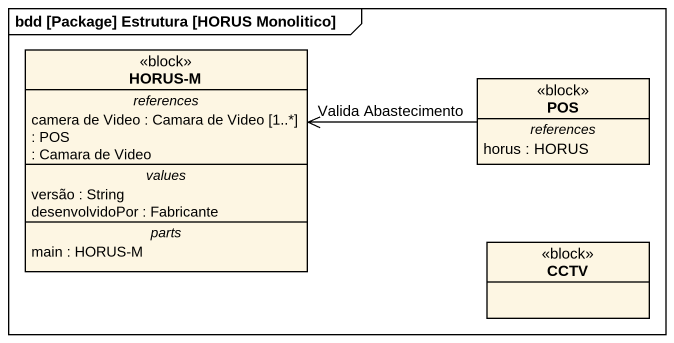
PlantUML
@startuml
mainframe bdd [Package] Estrutura [HORUS Monolitico]
hide circle
hide empty members
class "HORUS-M" as HORUS_M <<block>> {
  -- references --
  camera de Video : Camara de Video [1..*]
  : POS
  : Camara de Video
  -- values --
  versão : String
  desenvolvidoPor : Fabricante
  -- parts --
  main : HORUS-M
}
class POS <<block>> {
  -- references --
  horus : HORUS
}
class CCTV <<block>>
POS -left-> HORUS_M : Valida Abastecimento
@enduml
